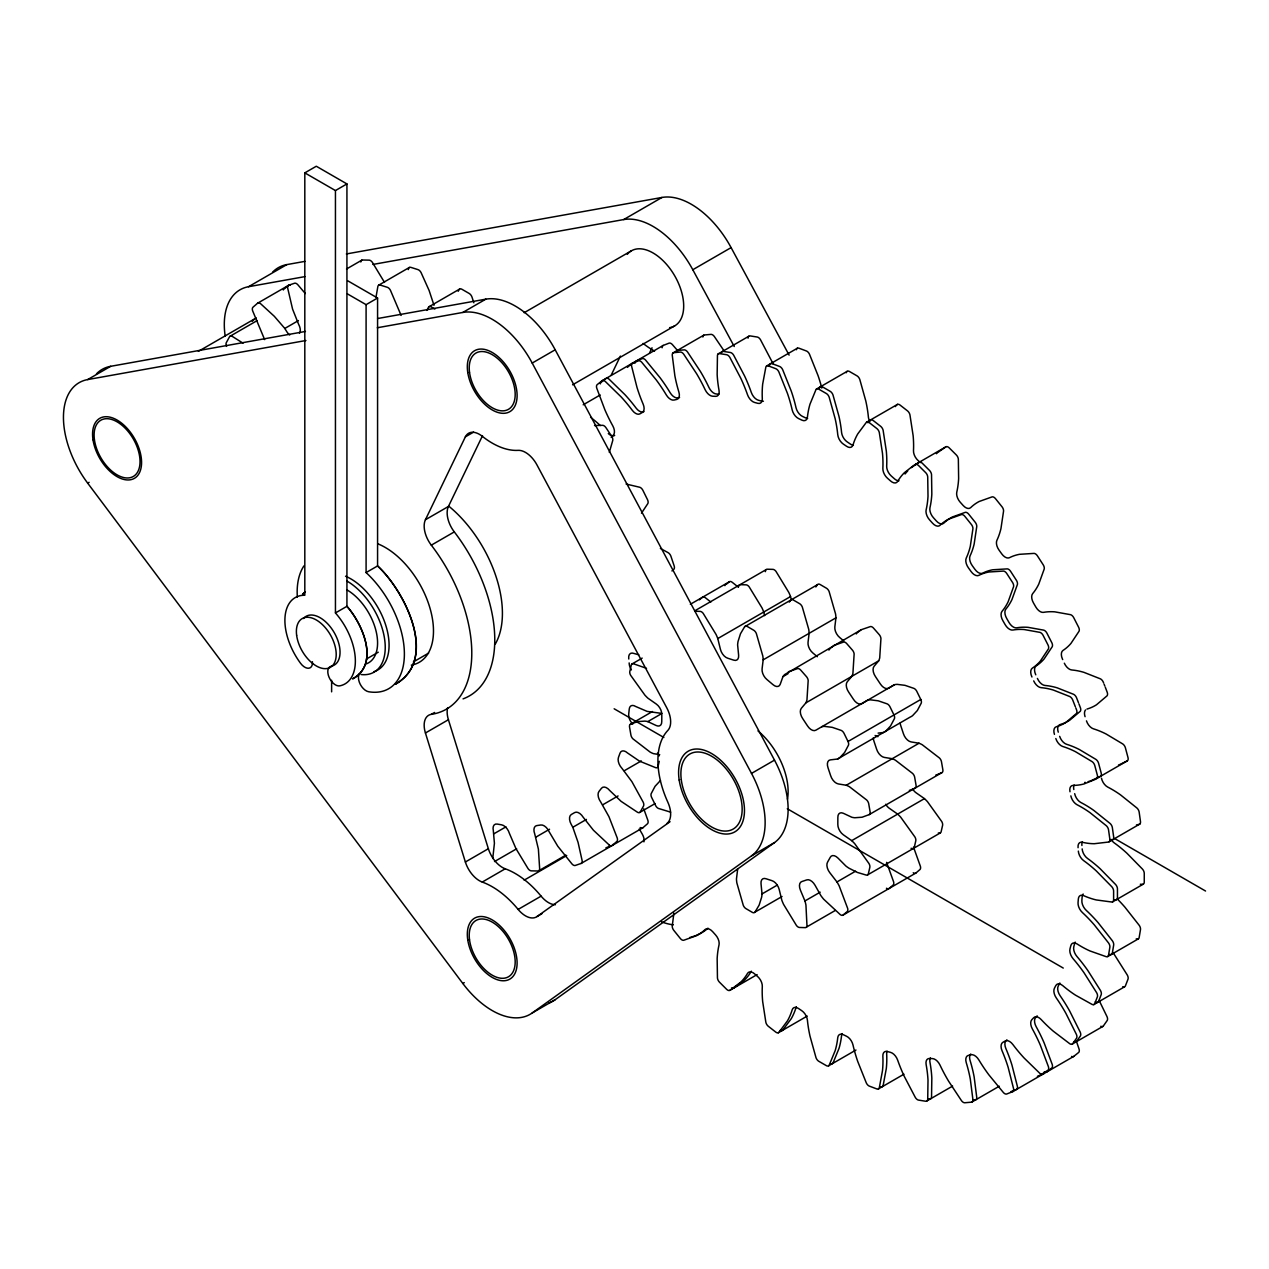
<?xml version="1.0" encoding="UTF-8"?>
<svg xmlns="http://www.w3.org/2000/svg" width="1269" height="1269" viewBox="0 0 1269 1269"><rect width="100%" height="100%" fill="white"/><g stroke="black" fill="none" stroke-linecap="round" stroke-linejoin="round"><path stroke-width="1.5" d="M748.06 338.188L748.091 337.824A4.457 2.57 60 0 1 750.106 335.904L757.244 337.031A4.457 2.57 60 0 1 760.512 339.775L771.425 360.555A107.31 61.959 60 0 1 772.821 363.616M765.381 571.653L765.429 571.113A4.457 2.57 60 0 1 767.142 569.21L772.98 569.369A4.457 2.57 60 0 1 776.009 571.431L788.81 592.433A35.5 20.494 60 0 1 790.539 596.557L791.428 600.142M738.59 586.865L738.621 586.595A4.457 2.57 60 0 1 740.335 584.676L746.172 584.85A4.457 2.57 60 0 1 749.202 586.913L762.003 607.899A35.5 20.494 60 0 1 763.732 612.023L764.62 615.624M375.941 297.533L377.876 286.413A4.457 2.57 60 0 1 380.192 285.049L387.378 287.317A4.457 2.57 60 0 1 390.471 290.363L401.131 315.426M694.73 611.214L700.202 611.388A4.457 2.57 60 0 1 703.232 613.435L716.049 634.437A35.5 20.494 60 0 1 717.778 638.561L720.427 649.347A8.661 4.997 60 0 0 727.771 658.23L733.656 660.118A8.661 4.997 60 0 0 738.621 655.185L737.622 644.922A35.5 20.494 60 0 1 738.035 641.495L740.493 633.723L744.649 626.727A4.457 2.57 60 0 1 747.282 626.489L753.738 630.249A4.457 2.57 60 0 1 756.356 633.548L762.796 655.946A35.5 20.494 60 0 1 763.177 659.848L762.082 668.874A8.661 4.997 60 0 0 766.952 679.549L772.837 684.53A8.661 4.997 60 0 0 780.229 684.261L782.957 676.615A35.5 20.494 60 0 1 784.718 674.537L861.302 629.694L870.423 626.569A4.457 2.57 60 0 1 873.469 628.06L879.258 634.674A4.457 2.57 60 0 1 880.94 638.577L879.718 657.913A35.5 20.494 60 0 1 878.687 660.832L874.071 666.304A8.661 4.997 60 0 0 875.515 676.678L880.21 683.753A8.661 4.997 60 0 0 888.57 688.21L894.502 684.689A35.5 20.494 60 0 1 897.262 684.372L905.003 685.339L913.966 688.401A4.457 2.57 60 0 1 916.789 691.319L920.786 699.473A4.457 2.57 60 0 1 921.215 703.2L917.344 710.529L912.585 715.653A35.5 20.494 60 0 1 910.333 717.001L837.556 759.021L830.338 759.877A8.661 4.997 60 0 0 828.054 767.872L830.64 775.645A8.661 4.997 60 0 0 838.333 783.941L846.264 785.241A35.5 20.494 60 0 1 849.469 786.748L866.632 799.962A4.457 2.57 60 0 1 868.71 803.737L870.106 811.827A4.457 2.57 60 0 1 869.17 814.619L862.095 817.22L854.846 817.744A35.5 20.494 60 0 1 851.816 817.252L843.409 813.318A8.661 4.997 60 0 0 837.857 817.347L837.826 824.295A8.661 4.997 60 0 0 843.314 834.78L851.705 840.649A35.5 20.494 60 0 1 854.719 843.679L868.932 863.475A4.457 2.57 60 0 1 869.836 867.346L868.361 873.754A4.457 2.57 60 0 1 866.267 875.087L857.384 872.438L849.072 868.25A35.5 20.494 60 0 1 845.868 866.013L837.968 858.066A8.661 4.997 60 0 0 830.243 857.352L827.594 862.079A8.661 4.997 60 0 0 829.783 872.675L836.953 881.955A35.5 20.494 60 0 1 839.174 885.905L847.644 908.35A4.457 2.57 60 0 1 847.184 911.57L843.139 915.028A4.457 2.57 60 0 1 840.284 914.632L823.644 899.182A35.5 20.494 60 0 1 820.9 895.66L815.047 885.254A8.661 4.997 60 0 0 806.672 879.925L801.945 881.511A8.661 4.997 60 0 0 800.406 890.124L804.943 900.958A35.5 20.494 60 0 1 805.942 905.067L806.973 925.72A4.457 2.57 60 0 1 805.26 927.639L799.422 927.465A4.457 2.57 60 0 1 796.393 925.402L783.592 904.416A35.5 20.494 60 0 1 781.847 900.292L779.214 889.506A8.661 4.997 60 0 0 771.853 880.623L765.968 878.735A8.661 4.997 60 0 0 761.019 883.668L762.019 893.931A35.5 20.494 60 0 1 761.59 897.357L759.132 905.13L754.976 912.125A4.457 2.57 60 0 1 752.343 912.363L745.886 908.588A4.457 2.57 60 0 1 743.269 905.289L736.845 882.907A35.5 20.494 60 0 1 736.464 879.005L737.559 869.979A8.661 4.997 60 0 0 737.606 868.757M744.649 626.727L817.41 584.708A4.457 2.57 60 0 1 820.044 584.47L826.5 588.245A4.457 2.57 60 0 1 829.117 591.544L835.557 613.926A35.5 20.494 60 0 1 835.938 617.844L834.843 626.87A8.661 4.997 60 0 0 839.729 637.546L843.774 640.924M673.887 913.109L672.253 926.021A4.457 2.57 60 0 0 673.776 930.336L680.358 938.521A4.457 2.57 60 0 0 683.705 940.266L696.618 935.65A107.31 61.959 60 0 0 705.152 929.495A8.661 4.997 60 0 1 712.67 931.684L715.605 934.967A8.661 4.997 60 0 1 719.015 944.977A107.31 61.959 60 0 0 717.159 958.571L717.445 977.923A4.457 2.57 60 0 0 719.475 982.174L726.614 989.297A4.457 2.57 60 0 0 729.881 990.328L757.117 974.592M492.753 858.463L494.418 843.266L493.308 830.561A8.661 4.997 60 0 1 497.21 824.073L501.604 824.834A8.661 4.997 60 0 1 509.392 833.352L515.96 848.628L527.999 868.519A4.457 2.57 60 0 0 531.267 870.851L537.913 870.994A4.457 2.57 60 0 0 539.658 868.773L538.389 849.104L534.725 833.892A8.661 4.997 60 0 1 536.835 825.58L540.784 824.993A8.661 4.997 60 0 1 549.144 831.75L557.773 846.233L572.002 863.983A4.457 2.57 60 0 0 575.269 865.458L581.043 863.475L611.674 845.788L608.454 846.931M659.23 761.337L658.072 766.381A4.457 2.57 60 0 1 655.74 767.697L639.465 761.114L627.6 753.025A8.661 4.997 60 0 0 620.018 753.167L618.479 757.355A8.661 4.997 60 0 0 621.969 768.348L631.914 781.672L643.129 802.056A4.457 2.57 60 0 1 643.51 806.053L640.306 811.874A4.457 2.57 60 0 1 637.514 812.271L621.112 801.358L609.77 790.555A8.661 4.997 60 0 0 601.506 788.239L599.031 791.364A8.661 4.997 60 0 0 600.713 801.992L608.946 816.681L617.194 837.889A4.457 2.57 60 0 1 616.829 841.458L612.229 845.455L642.875 827.769L647.476 823.771A4.457 2.57 60 0 0 647.824 820.202L643.748 808.813M408.317 269.599L408.507 268.727A4.457 2.57 60 0 1 410.823 267.362L418.009 269.631A4.457 2.57 60 0 1 421.118 272.676L429.112 290.474L433.998 305.306M1062.708 659.579L1062.47 659.071A8.661 4.997 60 0 1 1062.994 650.442A107.31 61.959 60 0 0 1070.957 643.415L1079.015 631.28A4.457 2.57 60 0 0 1078.602 627.203L1073.717 617.654A4.457 2.57 60 0 0 1070.513 614.672L1054.809 611.848A107.31 61.959 60 0 0 1043.515 612.356A8.661 4.997 60 0 1 1035.79 606.963L1033.505 602.997A8.661 4.997 60 0 1 1032.68 593.606A107.31 61.959 60 0 0 1038.772 584.089L1044.197 569.067A4.457 2.57 60 0 0 1043.197 564.8L1037.376 555.79A4.457 2.57 60 0 0 1034.061 553.395L1019.515 554.315A107.31 61.959 60 0 0 1009.458 557.694A8.661 4.997 60 0 1 1001.717 553.839L999.068 550.159A8.661 4.997 60 0 1 996.911 540.308A107.31 61.959 60 0 0 1000.955 528.57L1003.557 511.121A4.457 2.57 60 0 0 1002.018 506.791L995.451 498.606A4.457 2.57 60 0 0 992.104 496.877L979.176 501.493A107.31 61.959 60 0 0 970.658 507.648A8.661 4.997 60 0 1 963.123 505.443L960.189 502.175A8.661 4.997 60 0 1 956.778 492.15A107.31 61.959 60 0 0 958.634 478.572L958.349 459.219A4.457 2.57 60 0 0 956.334 454.968L949.18 447.846A4.457 2.57 60 0 0 945.913 446.815L913.426 465.612L904.385 472.702A107.31 61.959 60 0 0 897.643 481.427A8.661 4.997 60 0 1 890.552 480.951L887.428 478.191A8.661 4.997 60 0 1 882.859 468.309A107.31 61.959 60 0 0 882.478 453.287L879.322 432.618A4.457 2.57 60 0 0 876.863 428.557L869.376 422.72A4.457 2.57 60 0 0 866.283 422.434L857.733 433.95A107.31 61.959 60 0 0 852.99 444.991A8.661 4.997 60 0 1 846.55 446.26L843.33 444.087A8.661 4.997 60 0 1 837.746 434.632A107.31 61.959 60 0 0 835.145 418.627L829.196 397.276A4.457 2.57 60 0 0 826.389 393.549L818.775 389.171A4.457 2.57 60 0 0 815.967 389.631L810.019 404.113A107.31 61.959 60 0 0 807.417 417.136A8.661 4.997 60 0 1 801.834 420.118L798.598 418.58A8.661 4.997 60 0 1 792.173 409.871A107.31 61.959 60 0 0 787.43 393.358L778.88 371.976A4.457 2.57 60 0 0 775.787 368.692L769.236 366.218L769.68 364.885A4.457 2.57 60 0 1 772.139 363.68L779.61 366.471A4.457 2.57 60 0 1 782.703 369.755L791.269 391.153A107.31 61.959 60 0 1 795.996 407.65A8.661 4.997 60 0 0 802.436 416.375L805.656 417.913A8.661 4.997 60 0 0 807.623 418.469M796.393 349.736L796.488 349.419A4.457 2.57 60 0 1 798.947 348.198L806.418 350.99A4.457 2.57 60 0 1 809.511 354.289L818.077 375.672A107.31 61.959 60 0 1 821.804 388.076M609.31 452.367L612.753 440.47A4.457 2.57 60 0 0 611.674 436.266L605.916 427.621A4.457 2.57 60 0 0 602.648 425.321L594.526 425.559M541.879 913.743L536.961 916.583A21.668 12.516 60 0 1 518.133 909.413A75.823 43.781 60 0 0 482.268 882.066A21.668 12.516 60 0 1 465.374 862L425.432 732.99A21.668 12.516 60 0 1 431.317 714.352A122.395 70.667 60 0 0 431.317 545.162A21.668 12.516 60 0 1 425.432 519.735L465.374 436.853L473.575 432.126M425.432 519.735L448.417 506.474L482.521 435.679M611.246 375.069L620.398 356.081M649.538 352.956L652.044 347.785M426.828 310.382L428.446 307.352A4.457 2.57 60 0 1 431.222 306.924L434.902 309.017M819.377 388.235L819.79 387.426A4.457 2.57 60 0 1 822.613 386.95L830.212 391.344A4.457 2.57 60 0 1 833.019 395.071L838.983 416.422A107.31 61.959 60 0 1 841.569 432.428A8.661 4.997 60 0 0 847.169 441.866L850.389 444.055A8.661 4.997 60 0 0 853.418 445.245M846.185 372.753L846.597 371.944A4.457 2.57 60 0 1 849.421 371.468L857.019 375.862A4.457 2.57 60 0 1 859.827 379.59L865.791 400.941A107.31 61.959 60 0 1 868.377 416.946A8.661 4.997 60 0 0 869.836 421.594M458.188 291.283L459.077 289.665A4.457 2.57 60 0 1 461.853 289.237L469.229 293.488A4.457 2.57 60 0 1 472.005 297.12L473.86 302.783M815.84 586.96L816.554 585.913M789.27 602.093L789.984 601.03M816.792 585.564L817.41 584.708M790.111 600.871L790.603 600.189A4.457 2.57 60 0 1 793.236 599.951L799.692 603.727A4.457 2.57 60 0 1 802.309 607.026L808.75 629.408A35.5 20.494 60 0 1 809.13 633.31L808.036 642.336A8.661 4.997 60 0 0 812.921 653.027L817.331 656.723M641.495 513.136L647.824 503.587A4.457 2.57 60 0 0 647.476 499.605L642.875 490.294A4.457 2.57 60 0 0 639.766 487.264L626.125 484.044M878.687 660.832L805.926 702.836L801.31 708.324A8.661 4.997 60 0 0 802.754 718.682L807.433 725.773A8.661 4.997 60 0 0 815.808 730.214L894.502 684.689M867.885 422.736L870.122 420.229A4.457 2.57 60 0 1 873.199 420.515L880.686 426.352A4.457 2.57 60 0 1 883.145 430.397L886.317 451.066A107.31 61.959 60 0 1 886.682 466.088A8.661 4.997 60 0 0 891.25 475.97L894.391 478.746A8.661 4.997 60 0 0 898.975 480.761M895.232 406.619L896.929 404.748A4.457 2.57 60 0 1 900.007 405.033L907.494 410.87A4.457 2.57 60 0 1 909.952 414.931L913.125 435.6A107.31 61.959 60 0 1 913.49 450.622A8.661 4.997 60 0 0 918.058 460.488L920.406 462.566M1037.17 1015.866L1035.663 1017.484A8.661 4.997 60 0 0 1036.186 1026.732A107.31 61.959 60 0 1 1044.149 1042.944L1052.207 1064.374A4.457 2.57 60 0 1 1051.795 1067.975L1046.909 1071.877A4.457 2.57 60 0 1 1044.339 1071.655M936.379 453.715L937.172 453.001M284.462 288.777L288.222 285.541A4.457 2.57 60 0 1 290.046 285.335M699.393 599.84L702.455 597.287A4.457 2.57 60 0 1 705.294 597.683L710.814 602.029M726.201 584.374L729.263 581.805A4.457 2.57 60 0 1 732.102 582.201L738.177 587.024M937.791 452.478L945.913 446.815M288.222 285.541L257.575 303.228L252.975 307.225A4.457 2.57 60 0 0 252.626 310.794L264.634 339.616M671.936 570.939L673.76 569.369A4.457 2.57 60 0 0 674.14 565.815L670.936 556.298A4.457 2.57 60 0 0 668.16 552.681L660.372 548.43M911.38 467.611L919.105 462.297A4.457 2.57 60 0 1 922.373 463.312L929.527 470.45A4.457 2.57 60 0 1 931.541 474.701L931.827 494.053A107.31 61.959 60 0 1 929.971 507.632A8.661 4.997 60 0 0 933.381 517.657L936.316 520.924A8.661 4.997 60 0 0 943.85 523.114A107.31 61.959 60 0 1 952.369 516.975L965.297 512.343A4.457 2.57 60 0 1 968.644 514.088L975.211 522.273A4.457 2.57 60 0 1 976.749 526.603L974.148 544.052A107.31 61.959 60 0 1 970.103 555.79A8.661 4.997 60 0 0 972.26 565.641L974.909 569.305A8.661 4.997 60 0 0 982.65 573.176A107.31 61.959 60 0 1 992.707 569.781L1007.253 568.877A4.457 2.57 60 0 1 1010.568 571.272L1016.39 580.282A4.457 2.57 60 0 1 1017.389 584.549L1011.964 599.555A107.31 61.959 60 0 1 1005.873 609.088A8.661 4.997 60 0 0 1006.698 618.463L1008.982 622.429A8.661 4.997 60 0 0 1016.707 627.838A107.31 61.959 60 0 1 1028.001 627.33L1043.705 630.138A4.457 2.57 60 0 1 1046.909 633.136L1051.795 642.669A4.457 2.57 60 0 1 1052.207 646.762L1044.149 658.881A107.31 61.959 60 0 1 1036.186 665.908A8.661 4.997 60 0 0 1035.663 674.537L1035.774 674.807M629.947 365.218L627.838 366.947A4.457 2.57 60 0 0 627.473 367.36M603.441 380.446L601.03 382.429A4.457 2.57 60 0 0 600.332 383.873M630.566 364.726L632.723 363.045A4.457 2.57 60 0 1 635.071 363.14M604.06 379.954L605.916 378.527A4.457 2.57 60 0 1 609.12 379.225L624.824 394.548A107.31 61.959 60 0 1 636.118 408.11A8.661 4.997 60 0 0 643.827 411.616L643.97 411.537M843.139 915.028L915.901 873.024L919.946 869.551A4.457 2.57 60 0 0 920.406 866.346L913.521 847.121M677.836 350.847L672.38 344.581A4.457 2.57 60 0 0 669.064 343.153L663.243 345.422L602.077 380.732L597.191 384.634A4.457 2.57 60 0 0 596.779 388.235L604.837 409.665A107.31 61.959 60 0 0 612.8 425.892A8.661 4.997 60 0 1 613.324 435.14L611.468 437.123A8.661 4.997 60 0 1 611.182 437.408M729.881 990.328L740.779 982.127A107.31 61.959 60 0 0 747.52 973.402A8.661 4.997 60 0 1 754.611 973.878L757.736 976.638A8.661 4.997 60 0 1 762.304 986.521A107.31 61.959 60 0 0 762.669 1001.542L765.841 1022.211A4.457 2.57 60 0 0 768.3 1026.272L775.787 1032.109A4.457 2.57 60 0 0 778.88 1032.395L787.43 1020.879A107.31 61.959 60 0 0 792.173 1009.838A8.661 4.997 60 0 1 798.598 1008.554L801.834 1010.743A8.661 4.997 60 0 1 807.417 1020.197A107.31 61.959 60 0 0 810.019 1036.202L815.967 1057.553A4.457 2.57 60 0 0 818.775 1061.281L826.389 1065.659A4.457 2.57 60 0 0 829.196 1065.183L835.145 1050.716A107.31 61.959 60 0 0 837.746 1037.693A8.661 4.997 60 0 1 843.33 1034.711L846.55 1036.25A8.661 4.997 60 0 1 852.99 1044.958A107.31 61.959 60 0 0 857.733 1061.471L866.283 1082.854A4.457 2.57 60 0 0 869.376 1086.137L876.863 1088.945A4.457 2.57 60 0 0 879.322 1087.723L882.478 1070.719A107.31 61.959 60 0 0 882.859 1056.125A8.661 4.997 60 0 1 887.428 1051.525L890.552 1052.366A8.661 4.997 60 0 1 897.643 1060.091A107.31 61.959 60 0 0 904.385 1076.588L915.282 1097.368A4.457 2.57 60 0 0 918.55 1100.112L925.688 1101.238A4.457 2.57 60 0 0 927.718 1099.319L928.004 1080.3A107.31 61.959 60 0 0 926.132 1064.564A8.661 4.997 60 0 1 929.558 1058.489L932.493 1058.6A8.661 4.997 60 0 1 940.012 1065.103A107.31 61.959 60 0 0 948.546 1081.093L961.458 1100.635A4.457 2.57 60 0 0 964.805 1102.761L971.388 1102.174A4.457 2.57 60 0 0 972.911 1099.604L970.309 1079.158A107.31 61.959 60 0 0 966.28 1062.756A8.661 4.997 60 0 1 968.421 1055.38L970.912 1054.809A8.661 4.997 60 0 1 978.811 1059.853A107.31 61.959 60 0 0 988.884 1074.859L1003.414 1092.561A4.457 2.57 60 0 0 1006.745 1093.989L1012.567 1091.721L1073.717 1056.411L1078.602 1052.509A4.457 2.57 60 0 0 1079.015 1048.908L1076.334 1041.056M536.961 916.583L670.048 821.693M305.448 331.447L110.673 366.313L87.688 379.574A75.823 43.781 60 0 0 87.688 483.156L462.82 983.475A75.823 43.781 60 0 0 532.203 1012.963L751.518 855.861L774.502 842.584A75.823 43.781 60 0 0 774.502 760.131L555.188 349.784A75.823 43.781 60 0 0 485.805 299.167L377.591 318.535M532.203 1012.963L555.188 999.686L774.502 842.584M860.985 629.884L857.574 632.438A35.5 20.494 60 0 0 856.242 633.913M834.177 645.366L830.672 647.999A35.5 20.494 60 0 0 828.911 650.093M413.377 661.926L428.605 653.107M312.412 661.704A10.834 6.25 60 0 1 308.811 668.224A10.834 6.25 60 0 1 300.547 663.275A49.824 28.775 60 0 1 284.986 617.622A49.824 28.775 60 0 1 304.814 595.256L304.814 172.87L316.298 166.239L346.929 183.926L346.929 606.312C362.696 624.142 379.764 663.354 353.147 678.741M304.814 172.87L335.444 190.556L346.929 183.926M225.2 336.333A75.823 43.781 60 0 1 248.534 286.715L286.826 264.602L304.861 261.382M198.376 351.354L256.243 317.948M229.99 336.285L257.226 320.549M346.5 269.012L361.824 260.161M257.575 303.228A4.457 2.57 60 0 1 260.684 303.783L274.326 316.314L284.811 328.449L298.421 320.597M378.701 285.176L409.332 267.473M347.42 293.885L366.091 304.655L377.575 298.025L377.575 565.942C404.859 591.227 439.312 659.15 395.341 684.245C439.09 659.594 404.827 590.926 377.575 565.942L366.091 572.573A75.823 43.781 60 0 1 404.367 652.456A75.823 43.781 60 0 1 368.644 691.748A10.834 6.25 60 0 1 360.364 684.514A10.834 6.25 60 0 1 359.222 674.061M87.688 483.156L89.131 482.331M428.922 306.797L459.568 289.11M377.305 327.751L462.82 312.444L485.805 299.167M372.927 264.444L623.682 219.569L661.974 197.456A75.823 43.781 60 0 1 731.103 247.614L789.112 355.13M524.16 312.713L631.391 250.802M623.682 219.569A75.823 43.781 60 0 1 692.795 269.726L731.103 247.614M462.82 312.444A75.823 43.781 60 0 1 532.203 363.061L555.188 349.784M572.589 384.808L674.711 325.847M583.185 404.811L600.205 394.976M673.093 352.893L703.74 335.206M718.08 354.003L748.71 336.301M431.317 545.162L454.302 531.901A21.668 12.516 60 0 1 448.417 506.474M303.45 618.526A28.156 16.259 60 0 1 334.144 632.485A28.156 16.259 60 0 1 331.193 666.241A10.834 6.25 60 0 0 329.083 677.297A10.834 6.25 60 0 0 339.695 685.863A49.824 28.775 60 0 0 355.272 658.199A49.824 28.775 60 0 0 335.444 612.943L346.929 606.312C362.839 624.158 379.986 664.322 352.465 678.836M766.746 365.9L797.376 348.214M816.443 389.075L847.073 371.389M366.376 659.055L378.257 652.203M866.87 422.054L897.516 404.367M431.317 714.352L434.601 712.464M425.432 732.99L448.417 719.729A21.668 12.516 60 0 1 447.656 707.642M690.352 604.282L729.263 581.805M694.889 610.754L765.953 569.718M632.041 663.957L642.193 658.088M717.778 638.561L790.539 596.557M659.721 754.658L653.361 753.612A35.5 20.494 60 0 1 650.156 752.105L632.993 738.891A4.457 2.57 60 0 1 630.931 735.116L629.535 727.026A4.457 2.57 60 0 1 630.455 724.218L652.456 711.528M630.455 724.218L637.53 721.633L644.795 721.109A35.5 20.494 60 0 1 647.809 721.601L661.355 713.781M763.177 659.848L835.938 617.844M494.022 833.717L505.934 826.849M782.957 676.615L788.033 673.68M465.374 862L488.359 848.723L448.417 719.729M624.269 770.743L641.289 760.924M535.946 837.096L549.556 829.228M494.513 861.556L516.642 848.787M602.743 804.784L618.066 795.949M581.043 863.475A4.457 2.57 60 0 0 582.106 860.509L578.077 842.426L572.811 827.277L586.421 819.425M482.268 882.066L505.236 868.789A75.823 43.781 60 0 1 541.102 896.152A21.668 12.516 60 0 0 555.425 904.718M538.627 870.835L565.863 855.116M639.814 812.414L655.137 803.563M524.16 880.163L566.704 855.592M751.518 855.861A75.823 43.781 60 0 0 751.518 773.408L774.502 760.131M518.133 909.413L541.102 896.152M837.556 759.021A35.5 20.494 60 0 0 839.808 757.672L844.583 752.533L848.453 745.204A4.457 2.57 60 0 0 848.025 741.493L920.786 699.473M462.82 983.475L464.264 982.634M846.264 785.241L919.042 743.222A35.5 20.494 60 0 1 922.23 744.729L939.409 757.958A4.457 2.57 60 0 1 941.471 761.717L942.867 769.807A4.457 2.57 60 0 1 941.947 772.615L869.17 814.619M851.705 840.649L924.466 798.629A35.5 20.494 60 0 1 927.48 801.675L941.693 821.471A4.457 2.57 60 0 1 942.597 825.342L941.122 831.75A4.457 2.57 60 0 1 939.028 833.083L938.33 832.94M762.019 893.931L777.247 885.127M754.976 912.125L782.053 896.501M836.953 881.955L855.576 871.2M804.943 900.958L820.171 892.17M867.599 874.896L940.361 832.892M806.434 927.116L835.208 910.507M1070.005 791.777A8.661 4.997 60 0 1 1073.146 785.4A107.31 61.959 60 0 0 1084.075 783.925L1094.719 779.642L1127.253 760.892A4.457 2.57 60 0 0 1127.998 757.561L1125.397 747.806A4.457 2.57 60 0 0 1122.732 743.935L1106.108 734.005A107.31 61.959 60 0 0 1093.418 728.818A8.661 4.997 60 0 1 1086.454 720.855M778.294 1032.776L807.227 1016.072M1109.185 841.728L1139.816 824.041M828.72 1065.754L855.956 1050.034M1112.516 901.91L1143.163 884.223M878.418 1088.929L903.94 1074.193M1107.742 956.525L1138.388 938.838M927.084 1100.826L952.622 1086.09M1093.719 1004.62L1124.35 986.933M972.07 1101.936L999.29 1086.216M1072.178 1044.133L1102.824 1026.447M1127.253 760.892L1119.972 764.477M834.336 645.271L843.615 642.051A4.457 2.57 60 0 1 846.661 643.526L852.451 650.156A4.457 2.57 60 0 1 854.132 654.043L852.911 673.395A35.5 20.494 60 0 1 851.88 676.298L847.264 681.786A8.661 4.997 60 0 0 848.707 692.16L853.402 699.235A8.661 4.997 60 0 0 861.762 703.676L867.695 700.171A35.5 20.494 60 0 1 870.455 699.838L878.196 700.805L887.158 703.867A4.457 2.57 60 0 1 889.981 706.785L893.979 714.955A4.457 2.57 60 0 1 894.407 718.666L890.537 725.995L885.778 731.134A35.5 20.494 60 0 1 883.525 732.483L878.1 733.117M788.382 671.793L797.662 668.573A4.457 2.57 60 0 1 800.691 670.064L806.497 676.678A4.457 2.57 60 0 1 808.179 680.581L806.957 699.917A35.5 20.494 60 0 1 805.926 702.836M1006.983 1039.946L1006.698 1040.12A8.661 4.997 60 0 0 1005.873 1048.543A107.31 61.959 60 0 1 1011.964 1065.103L1017.389 1086.375A4.457 2.57 60 0 1 1016.39 1089.5L1010.933 1091.641M941.947 772.615L937.268 774.566M696.031 935.459L700.44 933.429A107.31 61.959 60 0 0 708.007 928.194M1039.946 1075.335L1047.972 1070.195A4.457 2.57 60 0 0 1048.384 1066.594L1040.326 1045.164A107.31 61.959 60 0 0 1032.363 1028.937A8.661 4.997 60 0 1 1031.84 1019.689L1033.696 1017.706A8.661 4.997 60 0 1 1041.151 1019.53A107.31 61.959 60 0 0 1053.333 1031.221L1069.735 1043.705A4.457 2.57 60 0 0 1072.717 1043.657L1076.524 1038.248A4.457 2.57 60 0 0 1076.35 1034.298L1065.897 1013.344A107.31 61.959 60 0 0 1056.3 997.957A8.661 4.997 60 0 1 1054.444 988.186L1055.808 985.585A8.661 4.997 60 0 1 1062.772 985.664A107.31 61.959 60 0 0 1075.477 995.15L1092.086 1004.413A4.457 2.57 60 0 0 1094.766 1003.62L1097.368 996.879A4.457 2.57 60 0 0 1096.622 992.675L1084.075 972.831A107.31 61.959 60 0 0 1073.146 958.761A8.661 4.997 60 0 1 1070.005 948.752L1070.846 945.627A8.661 4.997 60 0 1 1077.111 943.962A107.31 61.959 60 0 0 1089.944 950.941L1106.251 956.699A4.457 2.57 60 0 0 1108.535 955.176L1109.852 947.308A4.457 2.57 60 0 0 1108.551 942.978L1094.306 924.879A107.31 61.959 60 0 0 1082.378 912.522A8.661 4.997 60 0 1 1078.047 902.592L1078.333 899.023A8.661 4.997 60 0 1 1083.71 895.676A107.31 61.959 60 0 0 1096.273 899.943L1111.803 902.021A4.457 2.57 60 0 0 1113.611 899.832L1113.611 891.06A4.457 2.57 60 0 0 1111.803 886.745L1096.273 870.915A107.31 61.959 60 0 0 1083.71 860.668A8.661 4.997 60 0 1 1078.333 851.102M1119.67 764.588L1118.528 765.017M1039.581 1075.477L1037.376 1076.302M911.57 789.667L915.139 788.097A4.457 2.57 60 0 0 916.059 785.289L914.663 777.199A4.457 2.57 60 0 0 912.585 773.424L895.422 760.21A35.5 20.494 60 0 0 892.234 758.703L884.287 757.403A8.661 4.997 60 0 1 876.593 749.122L874.008 741.334A8.661 4.997 60 0 1 873.326 737.828M694.841 935.919L692.128 936.823M1090.721 780.847L1100.445 776.374A4.457 2.57 60 0 0 1101.191 773.027L1098.589 763.288A4.457 2.57 60 0 0 1095.924 759.401L1079.3 749.487A107.31 61.959 60 0 0 1066.61 744.3A8.661 4.997 60 0 1 1059.647 736.337M608.089 847.058L605.916 847.771M910.682 789.984L909.318 790.381M1089.96 781.101L1088.168 781.641M936.808 774.709L935.903 774.962M691.034 937.156L689.702 937.521M679.565 397.451L677.916 397.847A8.661 4.997 60 0 1 670.175 392.755A107.31 61.959 60 0 0 660.102 377.765L645.572 360.063A4.457 2.57 60 0 0 642.257 358.619L636.435 360.904A4.457 2.57 60 0 0 635.42 362.252M1136.453 824.945L1139.181 824.358A4.457 2.57 60 0 0 1140.482 821.551L1139.165 812.144A4.457 2.57 60 0 0 1136.897 807.988L1120.575 794.917A107.31 61.959 60 0 0 1107.742 787.081A8.661 4.997 60 0 1 1101.476 778.183M1109.645 840.411L1112.374 839.84A4.457 2.57 60 0 0 1113.674 837.017L1112.358 827.626A4.457 2.57 60 0 0 1110.089 823.47L1093.767 810.383A107.31 61.959 60 0 0 1080.934 802.547A8.661 4.997 60 0 1 1074.669 793.664M346.358 253.959L661.974 197.456M248.534 286.715L304.909 276.626M87.688 379.574L305.924 340.52M769.236 366.218L768.3 365.884A4.457 2.57 60 0 0 765.841 367.106L762.669 384.11A107.31 61.959 60 0 0 762.304 398.704A8.661 4.997 60 0 1 757.736 403.304L754.611 402.463A8.661 4.997 60 0 1 747.52 394.738A107.31 61.959 60 0 0 740.779 378.241L729.881 357.461A4.457 2.57 60 0 0 726.614 354.717L719.475 353.591A4.457 2.57 60 0 0 717.445 355.51L717.159 374.529A107.31 61.959 60 0 0 719.015 390.265A8.661 4.997 60 0 1 715.605 396.34L712.67 396.229A8.661 4.997 60 0 1 705.152 389.726A107.31 61.959 60 0 0 696.618 373.736L683.705 354.194A4.457 2.57 60 0 0 680.358 352.068L673.776 352.655A4.457 2.57 60 0 0 672.253 355.225L674.854 375.672A107.31 61.959 60 0 0 678.883 392.073A8.661 4.997 60 0 1 676.742 399.434L674.077 400.052A8.661 4.997 60 0 1 666.336 394.976A107.31 61.959 60 0 0 656.279 379.97L641.749 362.268A4.457 2.57 60 0 0 638.418 360.84L632.596 363.108A4.457 2.57 60 0 0 631.613 366.249L637.022 387.505A107.31 61.959 60 0 0 643.113 404.065A8.661 4.997 60 0 1 642.288 412.504L640.147 413.742A8.661 4.997 60 0 1 632.295 410.315A107.31 61.959 60 0 0 621.001 396.769L605.281 381.446A4.457 2.57 60 0 0 602.077 380.732M972.768 1100.207L975.211 1099.953A4.457 2.57 60 0 0 976.749 1097.399L974.148 1076.937A107.31 61.959 60 0 0 970.103 1060.551A8.661 4.997 60 0 1 970.801 1053.968M661.847 713.416L647.111 711.386L635.769 706.532A8.661 4.997 60 0 0 629.234 709.117L628.71 714.161A8.661 4.997 60 0 0 632.787 724.076M718.888 394.104L716.509 394.024A8.661 4.997 60 0 1 708.974 387.521A107.31 61.959 60 0 0 700.44 371.516L687.528 351.989A4.457 2.57 60 0 0 684.181 349.863L677.598 350.45A4.457 2.57 60 0 0 676.091 352.274M1114.721 899.784L1115.625 899.816A4.457 2.57 60 0 0 1117.45 897.611L1117.45 888.839A4.457 2.57 60 0 0 1115.625 884.541L1100.112 868.71A107.31 61.959 60 0 0 1087.549 858.463A8.661 4.997 60 0 1 1082.156 848.898M1140.323 884.239L1142.433 884.334A4.457 2.57 60 0 0 1144.257 882.145L1144.257 873.358A4.457 2.57 60 0 0 1142.433 869.059L1126.92 853.228A107.31 61.959 60 0 0 1114.356 842.981A8.661 4.997 60 0 1 1111.057 839.396M638.83 654.82L633.85 653.424A8.661 4.997 60 0 0 628.71 658.325L628.789 659.023M928.194 1098.827L929.527 1099.017A4.457 2.57 60 0 0 931.541 1097.098L931.827 1078.079A107.31 61.959 60 0 0 929.971 1062.343A8.661 4.997 60 0 1 930.431 1057.886M670.603 812.144L658.437 808.448A4.457 2.57 60 0 1 655.597 805.529L651.6 797.36A4.457 2.57 60 0 1 651.187 793.648L655.058 786.32L659.817 781.181A35.5 20.494 60 0 1 660.499 780.705M919.042 743.222L911.094 741.921A8.661 4.997 60 0 1 903.401 733.641L900.816 725.852A8.661 4.997 60 0 1 900.181 723.044M911.063 848.311L912.221 848.564A4.457 2.57 60 0 0 914.314 847.216L915.79 840.808A4.457 2.57 60 0 0 914.886 836.937L900.673 817.141A35.5 20.494 60 0 0 897.659 814.111L889.268 808.242A8.661 4.997 60 0 1 885.699 804.276M1109.756 954.399L1110.089 954.494A4.457 2.57 60 0 0 1112.358 952.971L1113.674 945.088A4.457 2.57 60 0 0 1112.374 940.773L1098.129 922.674A107.31 61.959 60 0 0 1086.201 910.317A8.661 4.997 60 0 1 1081.87 900.387L1082.156 896.818A8.661 4.997 60 0 1 1083.171 894.042M1136.247 938.838L1136.897 939.012A4.457 2.57 60 0 0 1139.165 937.49L1140.482 929.622A4.457 2.57 60 0 0 1139.181 925.291L1124.937 907.192A107.31 61.959 60 0 0 1117.577 899.245M647.809 721.601L656.216 725.535A8.661 4.997 60 0 0 661.768 721.49L661.799 714.558A8.661 4.997 60 0 0 656.327 704.073L647.936 698.204A35.5 20.494 60 0 1 644.922 695.174L630.693 675.378A4.457 2.57 60 0 1 629.805 671.507L631.28 665.099A4.457 2.57 60 0 1 633.374 663.75L646.524 668.319M347.706 280.782L377.575 298.025M1095.258 1001.891L1095.924 1002.193A4.457 2.57 60 0 0 1098.589 1001.4L1101.191 994.658A4.457 2.57 60 0 0 1100.445 990.454L1087.898 970.626A107.31 61.959 60 0 0 1076.984 956.54A8.661 4.997 60 0 1 1073.828 946.547L1074.669 943.406A8.661 4.997 60 0 1 1075.224 942.121M1114.705 838.587L1205.55 891.028M614.148 708.784L663.861 737.479M787.288 808.75L1063.263 968.073M243.061 343.185L232.29 336.412A4.457 2.57 60 0 0 229.499 336.824L226.31 342.646A4.457 2.57 60 0 0 226.564 346.374M924.466 798.629L916.075 792.776A8.661 4.997 60 0 1 912.506 788.795M590.608 417.231L595.669 421.387A107.31 61.959 60 0 1 600.316 425.543M609.12 844.916L593.416 830.212L583.185 817.252A8.661 4.997 60 0 0 574.651 812.588L571.351 814.492A8.661 4.997 60 0 0 571.129 824.2L572.811 827.277M305.321 293.567L297.803 284.716A4.457 2.57 60 0 0 294.535 283.241L288.777 285.208A4.457 2.57 60 0 0 287.698 288.19L292.584 309.144L298.691 324.483A8.661 4.997 60 0 1 299.484 333.271M657.485 753.104L658.627 754.817A4.457 2.57 60 0 1 659.198 755.864M724.155 350.99L714.336 336.507A4.457 2.57 60 0 0 710.989 334.382L704.406 334.968A4.457 2.57 60 0 0 702.867 337.031M284.811 328.449L286.635 331.447A8.661 4.997 60 0 0 289.713 334.984M692.795 269.726L734.243 346.516M532.203 363.061L751.518 773.408M384.491 282.368L372.452 262.477A4.457 2.57 60 0 0 369.184 260.145L362.537 260.002A4.457 2.57 60 0 0 360.808 262.001M1099.144 1000.464L1106.996 1016.596A4.457 2.57 60 0 1 1107.155 1020.562L1103.364 1025.971A4.457 2.57 60 0 1 1100.81 1026.272M848.025 741.493L844.028 733.323A4.457 2.57 60 0 0 841.204 730.405L832.242 727.343L824.485 726.376A35.5 20.494 60 0 0 821.741 726.693M886.603 862.365L893.598 881.828A4.457 2.57 60 0 1 893.138 885.032L889.093 888.49A4.457 2.57 60 0 1 886.444 888.237M1031.951 677.011L1031.84 676.758A8.661 4.997 60 0 1 1032.363 668.128A107.31 61.959 60 0 0 1040.326 661.101L1048.384 648.967A4.457 2.57 60 0 0 1047.972 644.89L1043.086 635.341A4.457 2.57 60 0 0 1039.882 632.359L1024.162 629.535A107.31 61.959 60 0 0 1012.868 630.043A8.661 4.997 60 0 1 1005.159 624.649L1002.875 620.684A8.661 4.997 60 0 1 1002.05 611.293A107.31 61.959 60 0 0 1008.141 601.776L1013.55 586.754A4.457 2.57 60 0 0 1012.567 582.487L1006.745 573.477A4.457 2.57 60 0 0 1003.414 571.082L988.884 572.002A107.31 61.959 60 0 0 978.811 575.38A8.661 4.997 60 0 1 971.071 571.526L968.421 567.846A8.661 4.997 60 0 1 966.28 557.995A107.31 61.959 60 0 0 970.309 546.257L972.911 528.808A4.457 2.57 60 0 0 971.388 524.494L964.805 516.293A4.457 2.57 60 0 0 961.458 514.564L948.546 519.18A107.31 61.959 60 0 0 940.012 525.334A8.661 4.997 60 0 1 932.493 523.129L929.558 519.862A8.661 4.997 60 0 1 926.132 509.852A107.31 61.959 60 0 0 928.004 496.258L927.718 476.906A4.457 2.57 60 0 0 925.688 472.655L918.55 465.533A4.457 2.57 60 0 0 915.282 464.502M1037.408 678.423L1037.519 678.677A8.661 4.997 60 0 0 1044.974 685.466A107.31 61.959 60 0 1 1057.156 687.83L1073.574 694.302A4.457 2.57 60 0 1 1076.556 697.791L1078.476 702.693M1103.602 682.928L1103.364 682.31A4.457 2.57 60 0 0 1100.382 678.836L1083.964 672.364A107.31 61.959 60 0 0 1071.782 669.984A8.661 4.997 60 0 1 1064.326 663.195M1104.078 684.15L1104.807 685.99M1105.283 687.211L1107.155 692.113A4.457 2.57 60 0 1 1106.996 695.872L1096.527 704.755A107.31 61.959 60 0 1 1086.946 709.07M1078.951 703.914L1080.347 707.579A4.457 2.57 60 0 1 1080.189 711.354L1069.719 720.221A107.31 61.959 60 0 1 1060.138 724.536A8.661 4.997 60 0 0 1058.267 732.165M1075.351 706.738L1072.717 699.996A4.457 2.57 60 0 0 1069.735 696.522L1053.333 690.05A107.31 61.959 60 0 0 1041.151 687.671A8.661 4.997 60 0 1 1033.696 680.898M1075.826 707.959L1076.524 709.799A4.457 2.57 60 0 1 1076.35 713.559L1065.897 722.442A107.31 61.959 60 0 1 1056.3 726.756A8.661 4.997 60 0 0 1054.444 734.37M629.154 662.91L629.234 663.957A8.661 4.997 60 0 0 631.391 669.905M1081.918 845.503L1081.87 845.011A8.661 4.997 60 0 1 1082.362 841.791M1078.079 847.708L1078.047 847.216A8.661 4.997 60 0 1 1082.378 842.283A107.31 61.959 60 0 0 1094.306 843.711L1108.551 842.045A4.457 2.57 60 0 0 1109.852 839.237L1108.535 829.831A4.457 2.57 60 0 0 1106.251 825.675L1089.944 812.604A107.31 61.959 60 0 0 1077.111 804.768A8.661 4.997 60 0 1 1070.846 795.869M366.091 304.655L366.091 572.573M335.444 190.556L335.444 612.943M331.621 680.263L331.621 691.843M297.327 597.08A75.823 43.781 60 0 1 303.925 565.911M345.533 576.221A54.155 31.265 60 0 1 386.125 626.442A54.155 31.265 60 0 1 374.038 671.618M346.929 589.879A43.32 25.015 60 0 1 375.814 630.106A43.32 25.015 60 0 1 366.249 663.877M346.929 581.043A54.155 31.265 60 0 1 384.555 638.704A54.155 31.265 60 0 1 361.03 674.521M612.721 844.519A4.457 2.57 60 0 1 608.993 844.98M642.875 827.769A4.457 2.57 60 0 1 640.179 827.531M283.288 289.966A4.457 2.57 60 0 1 283.622 289.538M448.591 506.014A95.318 55.027 60 0 1 495.338 643.954M1073.828 789.556A8.661 4.997 60 0 1 1074.145 785.003M1085.281 782.354A107.31 61.959 60 0 1 1084.614 782.481M905.035 474.003A107.31 61.959 60 0 1 907.732 470.958M763.415 401.21A8.661 4.997 60 0 1 761.559 401.099L758.434 400.258A8.661 4.997 60 0 1 751.343 392.533A107.31 61.959 60 0 0 744.617 376.036L733.704 355.257A4.457 2.57 60 0 0 730.436 352.512L723.298 351.386A4.457 2.57 60 0 0 721.284 353.305M614.672 435.441A8.661 4.997 60 0 1 608.311 433.554M731.515 987.901A4.457 2.57 60 0 0 733.704 988.107L744.617 979.922A107.31 61.959 60 0 0 751.343 971.197M780.261 1030.317A4.457 2.57 60 0 0 782.703 1030.174L791.269 1018.674A107.31 61.959 60 0 0 795.996 1007.634A8.661 4.997 60 0 1 796.361 1006.777M830.64 1063.66A4.457 2.57 60 0 0 833.019 1062.978L838.983 1048.495A107.31 61.959 60 0 0 841.569 1035.488A8.661 4.997 60 0 1 842.14 1033.569M880.686 1086.724A4.457 2.57 60 0 0 883.145 1085.518L886.317 1068.514A107.31 61.959 60 0 0 886.682 1053.904A8.661 4.997 60 0 1 887.079 1051.224M1074.208 1041.849A4.457 2.57 60 0 0 1076.556 1041.452L1080.347 1036.043A4.457 2.57 60 0 0 1080.189 1032.078L1069.719 1011.123A107.31 61.959 60 0 0 1060.138 995.753A8.661 4.997 60 0 1 1058.267 985.981L1059.647 983.38A8.661 4.997 60 0 1 1059.869 982.999M915.901 873.024A4.457 2.57 60 0 1 913.252 872.755M724.9 585.659A4.457 2.57 60 0 1 725.218 585.279M757.99 730.928A54.155 31.265 60 0 1 787.478 799.216M1096.622 778.579A4.457 2.57 60 0 0 1097.368 775.248L1094.766 765.493A4.457 2.57 60 0 0 1092.086 761.622L1075.477 751.692A107.31 61.959 60 0 0 1062.772 746.505A8.661 4.997 60 0 1 1055.808 738.542M639.243 829.006A8.661 4.997 60 0 1 640.004 830.18L642.288 834.145A8.661 4.997 60 0 1 643.922 841.855M1012.567 1091.721A4.457 2.57 60 0 0 1013.55 1088.58L1008.141 1067.324A107.31 61.959 60 0 0 1002.05 1050.764A8.661 4.997 60 0 1 1002.875 1042.325L1005.159 1041.008A8.661 4.997 60 0 1 1012.868 1044.514A107.31 61.959 60 0 0 1024.162 1058.06L1039.882 1073.384A4.457 2.57 60 0 0 1043.086 1074.097A4.457 2.57 60 0 0 1044.149 1072.892M1085.074 716.684A8.661 4.997 60 0 1 1085.55 709.942M662.148 347.769A4.457 2.57 60 0 1 663.243 345.422M1073.717 1056.411A4.457 2.57 60 0 1 1071.591 1056.427M1122.732 986.727A4.457 2.57 60 0 0 1125.397 985.934L1127.998 979.176A4.457 2.57 60 0 0 1127.253 974.973L1114.705 955.145A107.31 61.959 60 0 0 1112.754 952.4M877.942 736.67A43.32 25.015 60 0 1 875.118 735.497M627.283 254.323A43.32 25.015 60 0 1 674.711 275.817A43.32 25.015 60 0 1 669.62 327.656M673.347 924.8A75.823 43.781 60 0 1 661.514 921.786M654.566 351.085A75.823 43.781 60 0 1 643.113 343.423M252.277 321.295A43.32 25.015 60 0 1 254.133 319.439M377.924 543.862A68.24 39.402 60 0 1 430.365 609.501A68.24 39.402 60 0 1 411.315 665.083M465.374 436.853A21.668 12.516 60 0 1 482.268 436.282A75.823 43.781 60 0 0 518.133 450.352A21.668 12.516 60 0 1 536.961 464.93L666.764 707.801A21.668 12.516 60 0 1 667.827 730.436A75.823 43.781 60 0 0 667.827 802.182A21.668 12.516 60 0 1 666.764 823.597M96.46 373.847A75.823 43.781 60 0 1 110.673 366.313M555.188 999.686A75.823 43.781 60 0 1 548.652 1003.065M454.302 531.901A122.395 70.667 60 0 1 463.058 698.87M505.236 868.789A21.668 12.516 60 0 1 488.359 848.723M272.629 272.137A75.823 43.781 60 0 1 286.826 264.602M303.894 593.004L302.545 594.336L305.369 591.814L303.894 593.004M296.629 635.23A28.156 16.259 60 0 0 328.845 668.049A28.156 16.259 60 0 0 323.405 625.585A28.156 16.259 60 0 0 296.629 635.23M681.263 779.642A43.32 25.015 60 0 0 730.833 830.148A43.32 25.015 60 0 0 722.458 764.81A43.32 25.015 60 0 0 681.263 779.642M469.514 372.277A32.502 18.765 60 0 0 506.68 410.157A32.502 18.765 60 0 0 500.414 361.142A32.502 18.765 60 0 0 469.514 372.277M469.514 939.726A32.502 18.765 60 0 0 506.68 977.606A32.502 18.765 60 0 0 500.414 928.591A32.502 18.765 60 0 0 469.514 939.726M94.382 439.407A32.502 18.765 60 0 0 131.548 477.287A32.502 18.765 60 0 0 125.266 428.287A32.502 18.765 60 0 0 94.382 439.407M467.769 939.964A35.199 20.32 60 0 0 508.504 979.779A35.199 20.32 60 0 0 500.351 926.18A35.199 20.32 60 0 0 467.769 939.964M93.002 439.788A34.66 20.018 60 0 0 133.118 478.984A34.66 20.018 60 0 0 125.076 426.21A34.66 20.018 60 0 0 93.002 439.788M467.769 372.515A35.199 20.32 60 0 0 508.504 412.33A35.199 20.32 60 0 0 500.351 358.73A35.199 20.32 60 0 0 467.769 372.515M679.185 780.054A46.572 26.887 60 0 0 733.085 832.734A46.572 26.887 60 0 0 722.299 761.812A46.572 26.887 60 0 0 679.185 780.054"/></g></svg>
